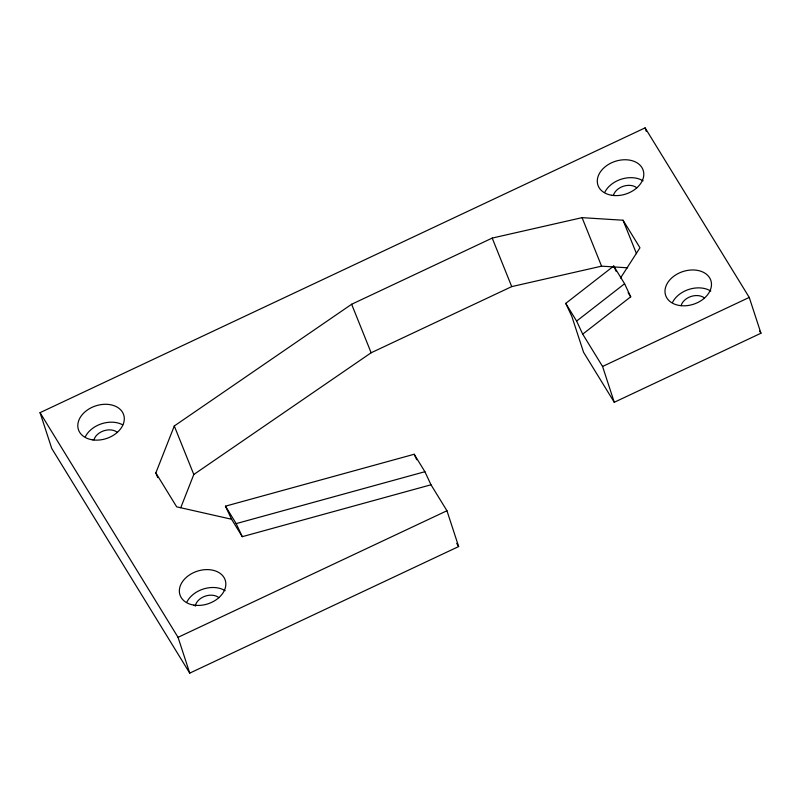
<?xml version="1.0" encoding="UTF-8"?>
<svg xmlns="http://www.w3.org/2000/svg" width="801" height="801" viewBox="0 0 801 801"><rect width="100%" height="100%" fill="white"/><g stroke="black" fill="none" stroke-linecap="round" stroke-linejoin="round"><path stroke-width="1.2" d="M157.697 477.536L155.845 472.92L174.288 425.982L351.639 304.26L492.204 238.087L582.067 217.652L623.038 220.225L639.969 247.769L620.495 278.067M180.756 507.704L193.802 474.502L371.143 352.77L511.719 286.608L601.581 266.162L627.654 267.804M614.267 402.272L583.549 352.25L571.844 316.445L565.746 303.379L613.726 266.042L624.6 283.744L630.697 296.811L582.717 334.147L602.572 366.468L614.267 402.272L760.95 333.226L749.245 297.421L645.105 127.87L40.05 412.665L51.755 448.47L189.737 673.13L458.653 546.552L446.948 510.748L430.998 484.785L424.9 471.709L414.187 454.267L225.461 506.172L231.569 519.238L242.282 536.68L430.998 484.785M582.717 334.147L576.62 321.081L624.6 283.744M602.572 366.468L749.245 297.421M189.737 673.13L178.042 637.326L446.948 510.748M225.461 506.172L236.175 523.614L424.9 471.709M231.569 519.238L176.671 506.833L155.845 472.92M759.638 331.093L760.95 333.226M628.134 292.645L630.697 296.811M565.746 303.379L576.62 321.081M456.7 543.378L458.653 546.552M40.05 412.665L178.042 637.326M613.726 266.042L616.259 271.489M414.187 454.267L416.73 459.714M236.175 523.614L242.282 536.68M623.038 220.225L636.515 253.717M582.067 217.652L601.581 266.162M492.204 238.087L511.719 286.608M351.639 304.26L371.143 352.77M174.288 425.982L193.802 474.502M645.105 127.87L646.237 131.334M613.396 195.434A13.607 9.822 -18.1 0 1 623.398 186.232A13.607 9.822 -18.1 0 1 636.855 187.824M85.337 436.735A23.81 17.181 -18.1 0 1 122.743 424.87M681.09 305.642A13.607 9.822 -18.1 0 1 691.083 296.44A13.607 9.822 -18.1 0 1 704.55 298.042M604.835 192.21A23.81 17.181 -18.1 0 1 643.103 180.866M93.907 439.959A13.607 9.822 -18.1 0 1 103.9 430.758A13.607 9.822 -18.1 0 1 117.367 432.35M195.254 606.167A13.607 9.822 -18.1 0 1 204.876 596.264A13.607 9.822 -18.1 0 1 218.903 597.666M186.873 602.052A23.81 17.181 -18.1 0 1 225.151 590.707M672.52 302.418A23.81 17.181 -18.1 0 1 710.797 291.073M611.864 195.294A23.81 17.181 -18.1 0 0 643.573 171.794A23.81 17.181 -18.1 0 0 606.207 165.957A23.81 17.181 -18.1 0 0 611.864 195.294M92.375 439.819A23.81 17.181 -18.1 0 0 124.075 416.32A23.81 17.181 -18.1 0 0 86.718 410.482A23.81 17.181 -18.1 0 0 92.375 439.819M679.558 305.501A23.81 17.181 -18.1 0 0 711.258 282.002A23.81 17.181 -18.1 0 0 673.901 276.165A23.81 17.181 -18.1 0 0 679.558 305.501M193.912 605.125A23.81 17.181 -18.1 0 0 225.612 581.636A23.81 17.181 -18.1 0 0 188.255 575.799A23.81 17.181 -18.1 0 0 193.912 605.125"/></g></svg>
